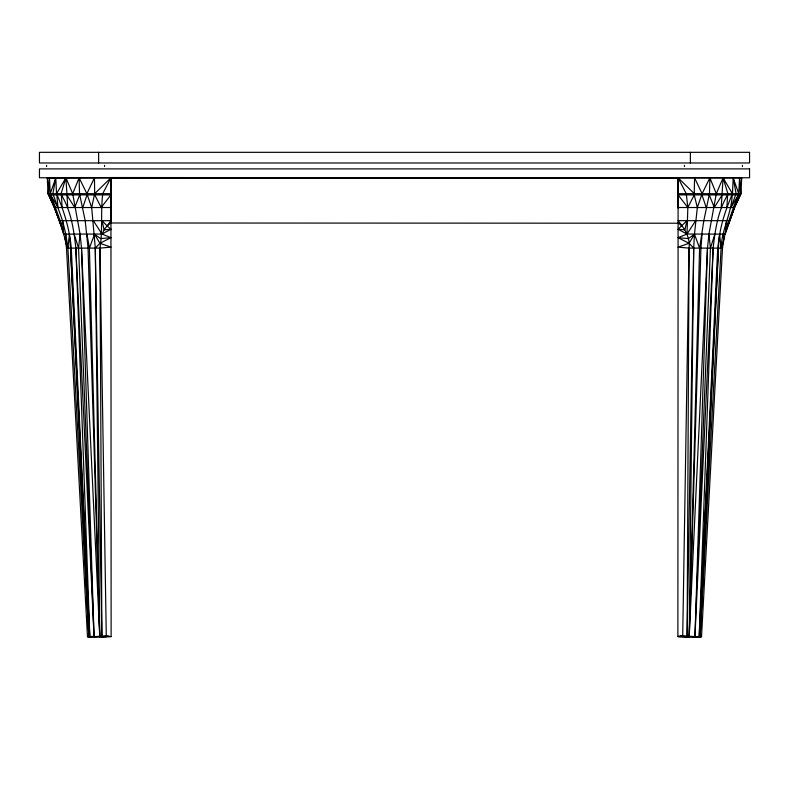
<?xml version="1.0" encoding="UTF-8"?>
<svg xmlns="http://www.w3.org/2000/svg" width="789" height="789" viewBox="0 0 789 789"><rect width="100%" height="100%" fill="white"/><g stroke="black" fill="none" stroke-linecap="round" stroke-linejoin="round"><path stroke-width="1.18" d="M111.121 636.585L101.88 636.664L95.291 248.111L91.672 207.527L94.68 193.69L110.933 177.801L111.121 636.585L101.88 636.664L99.956 248.111C102.866 230.092 100.519 211.846 102.738 193.69L110.933 177.772L47.222 178.058M709.893 177.821L709.469 193.7L703.808 220.683L699.596 248.111L689.231 636.664L707.496 248.111L708.897 234.264L716.304 193.7L709.893 177.821L702.102 193.69L697.328 207.527L694.458 234.254L693.709 248.111L687.12 636.664L677.879 636.427L689.231 636.664L693.709 248.111L689.073 243.278L678.047 237.686L687.012 234.037L725.209 234.136L734.411 207.537L740.881 193.709L739.559 177.831L738.741 193.709C732.143 211.413 724.825 229.224 722.517 248.121L701.529 636.674L677.879 636.585L678.116 178.058M729.559 220.693L678.047 220.673C684.457 228.415 690.424 237.528 689.044 248.111L687.12 636.664L677.879 636.585M697.328 207.527L694.231 194.903L694.547 177.811L702.102 193.69M682.702 636.664L689.044 248.111L678.037 247.144L689.073 243.278L694.458 234.254L699.596 248.111M689.231 636.664L700.948 248.111L702.042 234.264M707.496 248.111L694.951 636.664L679.309 636.388L680.069 636.624M738.741 193.709L733.198 177.831L732.468 193.709C725.15 210.979 718.828 229.135 718.483 248.121L699.182 636.674L713.138 248.121C715.189 229.826 717.921 210.929 727.616 194.922L727.902 193.7L723.079 177.821L716.304 193.7M708.897 234.264L710.445 248.121L694.951 636.664L713.138 248.121M699.182 636.674L717.724 248.121L719.607 234.264L721.097 248.121L700.178 636.674L680.305 636.388L698.906 636.634L696.657 636.595M700.178 636.674L718.483 248.121M91.672 207.527L86.898 193.69L79.107 177.821L79.531 193.7L85.192 220.683L88.052 248.111L99.769 636.664L95.291 248.111L99.927 243.278L110.953 237.686L101.988 234.037L63.791 234.136L60.22 220.693L50.259 193.709L49.441 177.831L48.652 193.709L59.441 220.693L67.903 248.121L88.822 636.674L109.691 636.388L99.769 636.664L81.504 248.111L80.103 234.264L72.696 193.7L65.921 177.821L56.532 193.709C64.096 210.979 69.57 229.254 71.276 248.121L89.818 636.674L75.862 248.121C73.811 229.826 71.079 210.929 61.384 194.922L61.098 193.7L65.921 177.821L67.775 207.537M110.933 177.545L741.729 177.831L740.93 193.936L734.46 207.763L728.987 222.991L728.78 220.693L726.511 229.974M726.856 207.537L727.616 194.922M62.489 229.974L60.22 220.693L60.013 222.991L54.54 207.763L48.07 193.936L47.271 177.831M721.225 207.537L723.079 177.821L732.468 193.709M60.22 220.693L61.148 226.048L54.589 207.537L48.119 193.709L49.441 177.831M732.162 194.922C731.689 213.237 721.649 229.648 721.097 248.121L723.119 243.337M725.209 234.136L726.452 220.693M56.532 193.709L55.802 177.831L52.902 193.709L62.548 220.693L65.862 234.264L64.964 238.653L65.881 243.337L67.903 248.121L69.393 234.264L70.517 248.121L89.818 636.674M108.704 636.309L94.049 636.664L78.555 248.121L80.103 234.264M728.78 220.693L727.852 226.048L734.411 207.537L740.348 193.709L739.559 177.831M678.017 223.218L110.884 222.991L110.933 177.831M721.097 248.121L724.036 238.653L723.138 234.264M710.445 248.121L714.804 234.264M82.766 207.527L87.037 194.903M50.259 193.709L55.802 177.831M99.769 636.664L89.404 248.111L94.542 234.254L100.588 238.584L110.953 237.686M79.709 194.913L74.718 207.527L66.769 194.913M72.696 193.7L79.107 177.821M86.898 193.69L94.453 177.811L94.68 193.69M694.231 194.903L687.84 207.517L687.012 234.037L678.047 229.264L686.992 220.683L684.862 229.855L678.047 229.264M733.553 207.537L739.993 194.922M93.329 220.683L101.988 234.037L104.138 229.855L110.953 220.673L59.441 220.693M738.396 194.922L731.009 207.537L736.098 193.709L733.198 177.831M722.231 194.913L714.282 207.527L709.291 194.913M687.012 234.037L695.671 220.683M107.176 225.979L110.953 229.264L104.138 229.855L102.008 220.683L107.176 225.979L110.953 222.735M694.458 234.254L688.412 238.584L678.047 237.686M101.988 234.037L110.953 229.264M65.881 243.337L66.483 248.121L99.956 248.111L110.963 247.144L99.927 243.278L94.542 234.254M110.884 178.058L678.017 178.284L678.017 207.99M48.119 193.709L110.933 193.68M678.067 193.68L740.881 193.709M48.474 194.922L110.943 194.893L101.16 207.517L94.769 194.903M740.526 194.922L678.057 194.893L687.84 207.517L686.262 193.69L678.067 177.801L694.32 193.69M54.589 207.537L110.943 207.517M678.057 207.517L734.411 207.537M689.044 248.111L722.517 248.121M680.296 636.309L682.722 636.407M678.047 222.735L681.824 225.979M50.604 194.922L57.991 207.537L56.838 194.922M49.007 194.922L55.447 207.537M701.963 194.903L706.234 207.527M74.196 234.264L78.555 248.121M86.958 234.264L89.404 248.111M65.862 234.264L67.903 248.121M62.548 220.693L63.791 234.136M61.384 194.922L62.144 207.537M66.483 248.121L87.471 636.674L106.298 636.664L99.956 248.111M70.517 248.121L88.822 636.674M75.862 248.121L94.049 636.664L81.504 248.111M742.41 165.345L742.41 166.528M690.375 152.326L690.375 162.978M684.428 165.345L684.428 166.528M104.572 165.345L104.572 166.528M98.625 152.326L98.625 162.978M46.59 165.345L46.59 166.528M92.283 636.437L90.094 636.634L92.283 636.437M107.491 636.388L87.471 636.674L107.491 636.388M749.55 152.326L39.45 152.326L39.45 162.978L749.55 162.978L749.55 152.326M749.55 168.895L39.45 168.895L39.45 177.772L749.55 177.772L749.55 168.895M701.529 636.674L681.509 636.388L701.529 636.674"/></g></svg>
